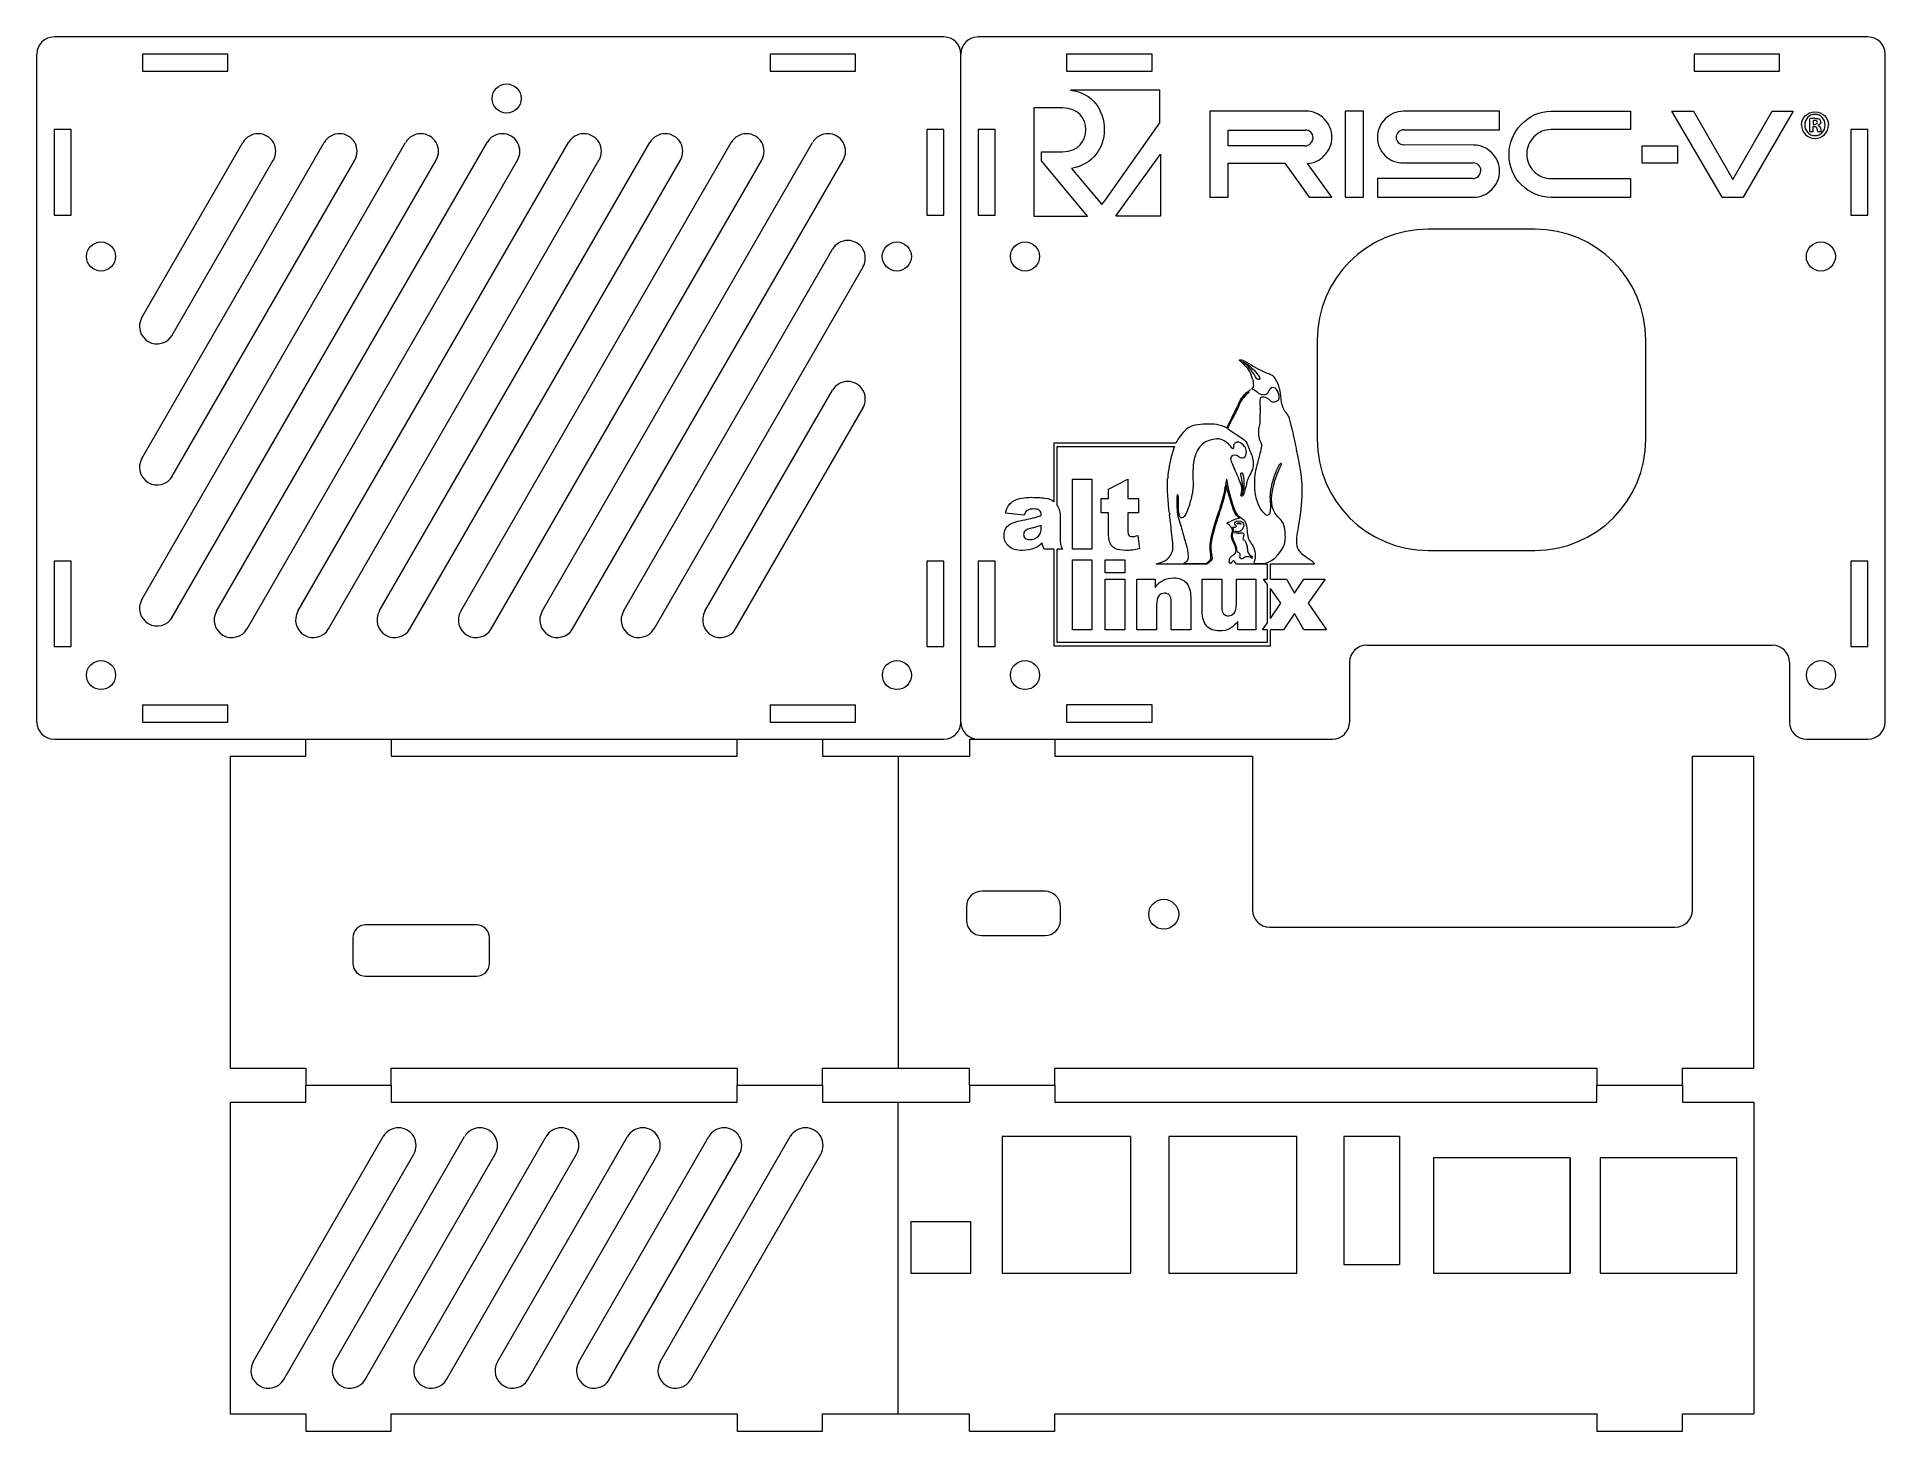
# Model space of a CAD drawing. Header units: millimetres. Extents: x 1 to 218, y 1 to 164.
import ezdxf

# ---------------------------------------------------------------- set-up
doc = ezdxf.new("R2010")
doc.units = ezdxf.units.MM
doc.layers.get('0').update_dxf_attribs({"lineweight": 25, "true_color": 0xffffff})

msp = doc.modelspace()

# ---------------------------------------------------------------- linework, layer by layer
at = {"lineweight": 5}
for p, q in [((107.69, 164.24), (3.49, 164.24)), ((215.89, 164.24), (111.69, 164.24)), ((1.49, 84.04), (1.49, 162.24)), ((23.86, 162.24), (13.86, 162.24)), ((13.86, 162.24), (13.86, 160.24)), ((13.86, 160.24), (23.86, 160.24)), ((23.86, 160.24), (23.86, 162.24)), ((87.33, 162.24), (87.33, 160.24)), ((97.33, 162.24), (87.33, 162.24)), ((87.33, 160.24), (97.33, 160.24)), ((97.33, 160.24), (97.33, 162.24)), ((109.69, 84.04), (109.69, 162.24)), ((122.06, 162.24), (122.06, 160.24)), ((132.06, 162.24), (122.06, 162.24)), ((122.06, 160.24), (132.06, 160.24)), ((132.06, 160.24), (132.06, 162.24)), ((195.53, 162.24), (195.53, 160.24)), ((205.53, 162.24), (195.53, 162.24)), ((195.53, 160.24), (205.53, 160.24)), ((205.53, 160.24), (205.53, 162.24)), ((217.89, 84.04), (217.89, 162.24)), ((5.49, 153.4), (3.49, 153.4)), ((3.49, 153.4), (3.49, 143.4)), ((5.49, 143.4), (5.49, 153.4)), ((13.77, 98.38), (44.66, 151.89)), ((13.77, 114.89), (35.13, 151.89)), ((13.77, 131.4), (25.6, 151.89)), ((22.52, 97.02), (54.2, 151.89)), ((32.05, 97.02), (63.73, 151.89)), ((41.58, 97.02), (73.26, 151.89)), ((51.11, 97.02), (82.79, 151.89)), ((60.64, 97.02), (92.32, 151.89)), ((107.69, 153.4), (105.69, 153.4)), ((105.69, 153.4), (105.69, 143.4)), ((107.69, 143.4), (107.69, 153.4)), ((113.69, 153.4), (111.69, 153.4)), ((111.69, 153.4), (111.69, 143.4)), ((113.69, 143.4), (113.69, 153.4)), ((215.89, 153.4), (213.89, 153.4)), ((213.89, 153.4), (213.89, 143.4)), ((215.89, 143.4), (215.89, 153.4)), ((17.34, 96.31), (48.24, 149.83)), ((17.34, 112.82), (38.71, 149.83)), ((17.34, 129.33), (29.17, 149.83)), ((26.09, 94.95), (57.77, 149.83)), ((35.62, 94.95), (67.3, 149.83)), ((45.15, 94.95), (76.84, 149.83)), ((54.69, 94.95), (86.37, 149.83)), ((64.22, 94.95), (95.9, 149.83)), ((3.49, 143.4), (5.49, 143.4)), ((105.69, 143.4), (107.69, 143.4)), ((111.69, 143.4), (113.69, 143.4)), ((213.89, 143.4), (215.89, 143.4)), ((176.89, 141.74), (164.39, 141.74)), ((70.18, 97.02), (94.64, 139.39)), ((73.75, 94.95), (98.22, 137.33)), ((151.39, 128.74), (151.39, 117.14)), ((189.89, 117.14), (189.89, 128.74)), ((79.71, 97.02), (94.64, 122.88)), ((83.28, 94.95), (98.22, 120.82)), ((164.39, 104.14), (176.89, 104.14)), ((5.49, 102.88), (3.49, 102.88)), ((3.49, 102.88), (3.49, 92.88)), ((5.49, 92.88), (5.49, 102.88)), ((107.69, 102.88), (105.69, 102.88)), ((105.69, 102.88), (105.69, 92.88)), ((107.69, 92.88), (107.69, 102.88)), ((113.69, 102.88), (111.69, 102.88)), ((111.69, 102.88), (111.69, 92.88)), ((113.69, 92.88), (113.69, 102.88)), ((213.89, 102.88), (213.89, 92.88)), ((215.89, 102.88), (213.89, 102.88)), ((213.89, 102.88), (213.89, 92.88)), ((215.89, 92.88), (215.89, 102.88)), ((3.49, 92.88), (5.49, 92.88)), ((105.69, 92.88), (107.69, 92.88)), ((111.69, 92.88), (113.69, 92.88)), ((155.19, 91.04), (155.19, 84.04)), ((157.19, 93.04), (204.69, 93.04)), ((206.69, 91.04), (206.69, 84.04)), ((213.89, 92.88), (215.89, 92.88)), ((13.86, 86.04), (23.86, 86.04)), ((13.86, 86.04), (13.86, 84.04)), ((23.86, 84.04), (23.86, 86.04)), ((87.33, 86.04), (87.33, 84.04)), ((87.33, 86.04), (97.33, 86.04)), ((97.33, 84.04), (97.33, 86.04)), ((132.06, 86.04), (122.06, 86.04)), ((122.06, 86.04), (122.06, 84.04)), ((132.06, 84.04), (132.06, 86.04)), ((13.86, 84.04), (23.86, 84.04)), ((87.33, 84.04), (97.33, 84.04)), ((122.06, 84.04), (132.06, 84.04)), ((3.49, 82.04), (107.69, 82.04)), ((32.97, 80.04), (32.97, 82.04)), ((42.97, 82.04), (42.97, 80.04)), ((83.49, 80.04), (83.49, 82.04)), ((93.49, 82.04), (93.49, 80.04)), ((110.69, 82.04), (110.69, 80.04)), ((110.69, 82.04), (120.69, 82.04)), ((111.69, 82.04), (153.19, 82.04)), ((120.69, 82.04), (120.69, 80.04)), ((208.69, 82.04), (215.89, 82.04)), ((24.13, 80.04), (32.97, 80.04)), ((24.13, 80.04), (24.13, 43.54)), ((42.97, 80.04), (83.49, 80.04)), ((93.49, 80.04), (102.33, 80.04)), ((102.33, 80.04), (110.69, 80.04)), ((102.33, 80.04), (102.33, 43.54)), ((120.69, 80.04), (143.83, 80.04)), ((143.83, 80.04), (143.83, 62.04)), ((195.33, 62.04), (195.33, 80.04)), ((195.33, 80.04), (202.53, 80.04)), ((202.53, 43.54), (202.53, 80.04)), ((119.53, 64.24), (112.13, 64.24)), ((110.33, 62.44), (110.33, 60.84)), ((121.33, 60.84), (121.33, 62.44)), ((38.48, 58.79), (38.48, 55.79)), ((52.98, 60.29), (39.98, 60.29)), ((54.48, 55.79), (54.48, 58.79)), ((112.13, 59.04), (119.53, 59.04)), ((145.83, 60.04), (193.33, 60.04)), ((39.98, 54.29), (52.98, 54.29)), ((24.13, 43.54), (32.97, 43.54)), ((32.97, 43.54), (32.97, 41.54)), ((42.97, 41.54), (42.97, 43.54)), ((42.97, 43.54), (83.49, 43.54)), ((83.49, 43.54), (83.49, 41.54)), ((93.49, 41.54), (93.49, 43.54)), ((93.49, 43.54), (102.33, 43.54)), ((102.33, 43.54), (110.69, 43.54)), ((110.69, 41.54), (110.69, 43.54)), ((120.69, 43.54), (184.16, 43.54)), ((120.69, 41.54), (120.69, 43.54)), ((184.16, 43.54), (184.16, 41.54)), ((194.16, 43.54), (202.53, 43.54)), ((194.16, 41.54), (194.16, 43.54)), ((32.97, 39.54), (32.97, 41.54)), ((32.97, 41.54), (42.97, 41.54)), ((42.97, 41.54), (42.97, 39.54)), ((83.49, 39.54), (83.49, 41.54)), ((83.49, 41.54), (93.49, 41.54)), ((93.49, 41.54), (93.49, 39.54)), ((110.69, 41.54), (110.69, 39.54)), ((110.69, 41.54), (120.69, 41.54)), ((120.69, 41.54), (120.69, 39.54)), ((184.16, 39.54), (184.16, 41.54)), ((184.16, 41.54), (194.16, 41.54)), ((194.16, 41.54), (194.16, 39.54)), ((24.13, 39.54), (32.97, 39.54)), ((24.13, 39.54), (24.13, 3.04)), ((42.97, 39.54), (83.49, 39.54)), ((93.49, 39.54), (102.33, 39.54)), ((102.33, 39.54), (110.69, 39.54)), ((102.33, 3.04), (102.33, 39.54)), ((120.69, 39.54), (184.16, 39.54)), ((194.16, 39.54), (202.53, 39.54)), ((202.53, 39.54), (202.53, 3.04)), ((26.81, 9.14), (42.04, 35.51)), ((36.34, 9.14), (51.57, 35.51)), ((45.88, 9.14), (61.1, 35.51)), ((55.41, 9.14), (70.63, 35.51)), ((64.94, 9.14), (80.17, 35.51)), ((74.47, 9.14), (89.7, 35.51)), ((129.53, 35.54), (114.53, 35.54)), ((114.53, 35.54), (114.53, 19.54)), ((129.53, 35.54), (129.53, 19.54)), ((149.03, 35.54), (134.03, 35.54)), ((134.03, 35.54), (134.03, 19.54)), ((149.03, 19.54), (149.03, 35.54)), ((149.03, 19.54), (149.03, 35.54)), ((161.03, 35.54), (154.53, 35.54)), ((154.53, 35.54), (154.53, 20.54)), ((161.03, 35.54), (161.03, 20.54)), ((30.39, 7.07), (45.61, 33.45)), ((39.92, 7.07), (55.14, 33.45)), ((49.45, 7.07), (64.68, 33.45)), ((58.98, 7.07), (74.21, 33.45)), ((68.51, 7.07), (83.74, 33.45)), ((78.05, 7.07), (93.27, 33.45)), ((181.03, 33.04), (165.03, 33.04)), ((165.03, 33.04), (165.03, 19.54)), ((181.03, 19.54), (181.03, 33.04)), ((181.03, 33.04), (181.03, 19.54)), ((200.53, 33.04), (184.53, 33.04)), ((184.53, 33.04), (184.53, 19.54)), ((200.53, 19.54), (200.53, 33.04)), ((110.83, 25.54), (103.83, 25.54)), ((103.83, 25.54), (103.83, 19.54)), ((110.83, 19.54), (110.83, 25.54)), ((103.83, 19.54), (110.83, 19.54)), ((114.53, 19.54), (129.53, 19.54)), ((134.03, 19.54), (149.03, 19.54)), ((154.53, 20.54), (161.03, 20.54)), ((165.03, 19.54), (181.03, 19.54)), ((184.53, 19.54), (200.53, 19.54)), ((24.13, 3.04), (32.97, 3.04)), ((32.97, 3.04), (32.97, 1.04)), ((42.97, 1.04), (42.97, 3.04)), ((42.97, 3.04), (83.49, 3.04)), ((83.49, 3.04), (83.49, 1.04)), ((93.49, 1.04), (93.49, 3.04)), ((93.49, 3.04), (102.33, 3.04)), ((102.33, 3.04), (110.69, 3.04)), ((110.69, 1.04), (110.69, 3.04)), ((120.69, 3.04), (184.16, 3.04)), ((120.69, 1.04), (120.69, 3.04)), ((184.16, 3.04), (184.16, 1.04)), ((194.16, 3.04), (202.53, 3.04)), ((194.16, 1.04), (194.16, 3.04)), ((32.97, 1.04), (42.97, 1.04)), ((83.49, 1.04), (93.49, 1.04)), ((110.69, 1.04), (120.69, 1.04)), ((184.16, 1.04), (194.16, 1.04))]:
    msp.add_line(p, q, dxfattribs=at)
at = {"color": 3, "lineweight": 5, "true_color": 0x00ff00}
for p, q in [((198.83, 145.47), (201.29, 145.47)), ((120.97, 116.7), (120.57, 116.7)), ((120.57, 116.7), (120.57, 116.31)), ((120.57, 116.31), (120.57, 109.84)), ((134.86, 116.7), (120.97, 116.7)), ((120.97, 116.31), (134.68, 116.31)), ((120.97, 109.39), (120.97, 116.31)), ((120.57, 104.27), (119.45, 104.27)), ((120.57, 104.27), (120.57, 93.35)), ((121.59, 104.27), (120.97, 104.27)), ((120.97, 93.35), (120.97, 104.27)), ((145.53, 102.52), (142.01, 102.52)), ((145.53, 102.52), (145.53, 100.78)), ((151.06, 102.52), (145.92, 102.52)), ((145.92, 100.78), (145.92, 102.52)), ((145.11, 100.78), (145.53, 100.78)), ((145.53, 100.2), (145.11, 100.78)), ((145.53, 100.2), (145.53, 95.61)), ((145.92, 100.78), (147.81, 100.78)), ((147.15, 97.95), (145.92, 99.66)), ((145.92, 96.18), (145.92, 99.66)), ((147.81, 100.78), (148.75, 99.13)), ((148.75, 99.13), (149.85, 100.78)), ((149.85, 100.78), (152.35, 100.78)), ((152.35, 100.78), (150.33, 97.95)), ((145.92, 96.18), (147.15, 97.95)), ((150.33, 97.95), (152.5, 94.84)), ((144.99, 94.84), (145.53, 95.61)), ((148.75, 96.75), (147.46, 94.84)), ((149.85, 94.84), (148.75, 96.75)), ((120.57, 93.35), (120.57, 92.96)), ((145.53, 93.35), (120.97, 93.35)), ((145.53, 94.84), (144.99, 94.84)), ((145.53, 94.84), (145.53, 93.35)), ((147.46, 94.84), (145.92, 94.84)), ((145.92, 93.35), (145.92, 94.84)), ((145.92, 92.96), (145.92, 93.35)), ((152.5, 94.84), (149.85, 94.84)), ((120.57, 92.96), (120.97, 92.96)), ((120.97, 92.96), (145.53, 92.96)), ((145.53, 92.96), (145.92, 92.96))]:
    msp.add_line(p, q, dxfattribs=at)
at = {"color": 3, "lineweight": 5, "true_color": 0x00ff00, "flags": 128}
for points in [[(122.63, 148.85), (126.2, 144.62), (126.52, 145.07), (132.96, 154.18), (132.96, 158.01), (122.5, 158.01)], [(121.59, 155.93), (118.21, 155.93), (118.21, 143.25), (124.52, 143.25), (119.12, 149.76), (119.12, 150.8)], [(150.07, 155.56), (138.82, 155.56), (138.82, 145.48), (140.97, 145.48), (140.97, 149.45), (147.6, 149.45), (150.46, 145.48), (153.13, 145.48), (153.13, 145.47)], [(156.83, 155.55), (154.68, 155.55), (154.68, 145.47), (156.83, 145.47), (156.83, 155.55)], [(161.53, 153.38), (172.76, 153.39), (172.76, 155.55), (161.51, 155.55)], [(178.8, 155.55), (188.1, 155.55), (188.1, 153.4), (178.8, 153.4)], [(198.83, 145.47), (192.93, 155.55), (195.46, 155.55), (200.07, 147.55), (204.66, 155.55), (207.15, 155.55), (201.29, 145.47)], [(209.45, 153.12), (209.09, 153.12), (209.09, 154.67)], [(209.62, 153.74), (209.45, 153.74), (209.45, 153.12)], [(209.46, 154.45), (209.46, 154.01)], [(209.46, 154.01), (209.63, 154.01)], [(210.05, 153.91), (210.05, 153.88)], [(149.94, 151.49), (140.97, 151.51), (140.97, 153.33), (150.03, 153.35)], [(169.7, 151.59), (161.52, 151.63)], [(210.44, 153.12), (210.06, 153.12)], [(119.12, 150.8), (121.59, 150.8)], [(128.29, 143.91), (133.04, 150.54), (133.04, 143.26), (127.82, 143.26), (128.29, 143.91)], [(153.13, 145.47), (150.27, 149.44)], [(161.51, 149.49), (169.68, 149.49)], [(193.63, 151.44), (189.41, 151.44), (189.41, 149.49), (193.63, 149.49), (193.63, 151.44)], [(169.61, 147.67), (158.45, 147.68), (158.45, 145.47), (169.7, 145.47)], [(178.8, 147.67), (188.1, 147.67), (188.1, 145.46), (178.81, 145.46)], [(145, 125.13), (145, 125.13)], [(141.54, 119.66), (141.54, 119.66)], [(142.05, 121.01), (142.05, 121.01)], [(142.23, 117.5), (142.23, 117.5)], [(148.92, 116.11), (148.92, 116.11)], [(143.52, 112.98), (143.52, 112.98)], [(122.74, 112.48), (125.02, 112.48), (125.02, 104.27), (122.74, 104.27), (122.74, 112.48)], [(126.95, 106.45), (126.95, 108.54), (126.11, 108.54), (126.11, 110.21), (126.95, 110.21), (126.95, 111.31), (129.23, 112.48)], [(129.23, 112.48), (129.23, 110.21), (130.49, 110.21), (130.49, 108.54), (129.23, 108.54), (129.23, 106.44)], [(140.63, 111.6), (140.63, 111.6), (140.63, 111.6)], [(143.11, 111.84), (143.11, 111.84)], [(117.09, 108.28), (114.91, 108.51)], [(136.49, 109.67), (136.49, 109.67)], [(141.43, 109.4), (141.43, 109.41)], [(119.08, 106.73), (119.08, 107.09)], [(121.3, 108.16), (121.3, 105.53)], [(141.94, 106.93), (141.94, 106.99)], [(143.19, 106.43), (143.19, 106.43)], [(130.41, 105.89), (130.58, 104.32)], [(143.22, 104.36), (143.22, 104.36)], [(122.74, 103.05), (125.03, 103.05), (125.03, 94.84), (122.74, 94.84), (122.74, 103.05)], [(126.58, 103.05), (128.86, 103.05), (128.86, 101.5), (126.58, 101.5), (126.58, 103.05)], [(138.33, 102.52), (135.16, 102.52), (132.58, 102.52)], [(135.78, 102.62), (138.3, 102.62)], [(138.8, 102.76), (138.8, 102.76), (138.8, 102.76)], [(143.97, 102.62), (145.21, 102.62)], [(126.58, 100.78), (128.86, 100.78), (128.86, 94.84), (126.58, 94.84), (126.58, 100.78)], [(130.3, 100.78), (132.43, 100.78), (132.43, 99.81)], [(132.59, 97.69), (132.59, 94.84), (130.3, 94.84), (130.3, 100.78)], [(137.94, 97), (137.94, 100.78), (140.22, 100.78), (140.22, 97.51)], [(141.94, 97.92), (141.94, 100.78), (144.23, 100.78), (144.23, 94.84)], [(136.59, 98.62), (136.59, 94.84), (134.31, 94.84), (134.31, 98.1)], [(144.23, 94.84), (142.09, 94.84), (142.09, 95.8)]]:
    msp.add_lwpolyline(points, dxfattribs=at)
at = {"lineweight": 5}
for centre, radius in [((56.49, 157.04), 1.7), ((8.99, 138.54), 1.7), ((102.18, 138.54), 1.7), ((117.19, 138.54), 1.7), ((210.38, 138.54), 1.7), ((8.99, 89.54), 1.7), ((102.19, 89.54), 1.7), ((117.19, 89.54), 1.7), ((210.39, 89.54), 1.7), ((133.43, 61.54), 1.75)]:
    msp.add_circle(centre, radius, dxfattribs=at)
for centre, radius, start, end in [((3.49, 162.24), 2, 90, 180), ((107.69, 162.24), 2, 0, 90), ((111.69, 162.24), 2, 90, 180), ((215.89, 162.24), 2, 0, 90), ((27.39, 150.86), 2.06, 330, 150), ((36.92, 150.86), 2.06, 330, 150), ((46.45, 150.86), 2.06, 330, 150), ((55.98, 150.86), 2.06, 330, 150), ((65.52, 150.86), 2.06, 330, 150), ((75.05, 150.86), 2.06, 330, 150), ((84.58, 150.86), 2.06, 330, 150), ((94.11, 150.86), 2.06, 330, 150), ((164.39, 128.74), 13, 90, 180), ((176.89, 128.74), 13, 0, 90), ((96.43, 138.36), 2.06, 330, 150), ((15.56, 130.37), 2.06, 150, 330), ((96.43, 121.85), 2.06, 330, 150), ((164.39, 117.14), 13, 180, 270), ((176.89, 117.14), 13, 270, 0), ((15.56, 113.86), 2.06, 150, 330), ((15.56, 97.35), 2.06, 150, 330), ((24.3, 95.99), 2.06, 150, 330), ((33.84, 95.99), 2.06, 150, 330), ((43.37, 95.99), 2.06, 150, 330), ((52.9, 95.99), 2.06, 150, 330), ((62.43, 95.99), 2.06, 150, 330), ((71.96, 95.99), 2.06, 150, 330), ((81.5, 95.99), 2.06, 150, 330), ((157.19, 91.04), 2, 90, 180), ((204.69, 91.04), 2, 0, 90), ((3.49, 84.04), 2, 180, 270), ((107.69, 84.04), 2, 270, 0), ((111.69, 84.04), 2, 180, 270), ((153.19, 84.04), 2, 270, 0), ((208.69, 84.04), 2, 180, 270), ((215.89, 84.04), 2, 270, 0), ((112.13, 62.44), 1.8, 90, 180), ((119.53, 62.44), 1.8, 0, 90), ((112.13, 60.84), 1.8, 180, 270), ((119.53, 60.84), 1.8, 270, 0), ((145.83, 62.04), 2, 180, 270), ((193.33, 62.04), 2, 270, 0), ((39.98, 58.79), 1.5, 90, 180), ((52.98, 58.79), 1.5, 0, 90), ((39.98, 55.79), 1.5, 180, 270), ((52.98, 55.79), 1.5, 270, 0), ((43.82, 34.48), 2.06, 330, 150), ((53.36, 34.48), 2.06, 330, 150), ((62.89, 34.48), 2.06, 330, 150), ((72.42, 34.48), 2.06, 330, 150), ((81.95, 34.48), 2.06, 330, 150), ((91.48, 34.48), 2.06, 330, 150), ((28.6, 8.11), 2.06, 150, 330), ((38.13, 8.11), 2.06, 150, 330), ((47.66, 8.11), 2.06, 150, 330), ((57.19, 8.11), 2.06, 150, 330), ((66.73, 8.11), 2.06, 150, 330), ((76.26, 8.11), 2.06, 150, 330)]:
    msp.add_arc(centre, radius, start, end, dxfattribs=at)
at = {"color": 3, "lineweight": 5, "true_color": 0x00ff00}
for centre, radius, start, end in [((150.1, 152.63), 2.93, 43.5566, 90.5303), ((209.67, 153.94), 1.57, 180.1042, 270.9159), ((209.63, 151.6), 3.12, 89.0783, 99.9972), ((209.64, 153.61), 0.854, 88.7844, 102.0963), ((209.72, 153.93), 1.56, 268.914, 0.4039), ((209.94, 154.28), 0.427, 358.2966, 49.6284), ((149.93, 152.49), 0.996, 270.5801, 358.8722), ((150.03, 152.45), 0.895, 0.8396, 89.7673), ((161.52, 152.5), 0.873, 89.4114, 179.9759), ((161.52, 152.51), 0.877, 180.2863, 269.7143), ((169.69, 148.63), 0.867, 359.0184, 90.3688), ((169.62, 148.6), 0.929, 269.4332, 0.5668), ((159.41, 127.46), 15.9, 192.2336, 192.6953), ((154.7, 115.31), 13.87, 154.409, 155.7464), ((142.94, 121.21), 1.49, 71.4339, 78.7443), ((137.43, 131.57), 10.61, 303.7345, 305.0792), ((156.79, 103.84), 23.21, 124.6062, 124.8575), ((149.83, 130.02), 9.16, 233.3526, 234.3405), ((153.75, 140.95), 20.68, 246.506, 246.67), ((151.04, 121.8), 6.35, 186.525, 186.9165), ((164.02, 120.73), 19.3, 180.2727, 181.8662), ((137.65, 119.29), 7.2, 10.3873, 10.8325), ((148.92, 120.79), 4.19, 176.6394, 177.7901), ((185.13, 121.36), 40.4, 180.5852, 180.869), ((130.79, 120.51), 13.94, 0.3099, 0.9798), ((139.71, 114.28), 5.42, 128.4592, 153.3948), ((139.64, 115.13), 2.05, 86.7686, 90.0353), ((139.55, 116.35), 0.847, 76.0815, 76.9747), ((139.42, 117.72), 5.16, 0.9583, 5.0541), ((147.31, 111.62), 13.45, 163.5611, 175.9461), ((139.71, 114.28), 5.42, 157.9788, 167.7754), ((363.9, 159.23), 219.26, 191.3403, 191.5329), ((141.36, 114.56), 0.0014, 187.4073, 217.8324), ((141.36, 114.57), 0.00301, 203.395, 223.1137), ((169.1, 118.1), 27.16, 190.8674, 191.4668), ((105.35, 116.8), 35.67, 350.231, 351.6195), ((175.1, 106.52), 34.84, 170.1813, 171.6256), ((146.43, 110.21), 3.64, 162.0296, 166.6347), ((116.19, 115.5), 7.82, 285.4436, 291.6985), ((119.45, 108.46), 1.78, 50.8783, 83.921), ((119.45, 108.46), 1.78, 19.0244, 31.509), ((550.4, 158.43), 419.28, 186.8381, 186.8662), ((162.73, 101.68), 27.43, 163.0515, 163.9397), ((115.51, 117.16), 10.68, 283.9551, 289.4754), ((251.43, -134.79), 266.2, 114.5142, 114.5387), ((144.87, 110.27), 4.91, 220.262, 221.917), ((117.77, 106.84), 1.44, 269.6683, 299.339), ((141.89, 104.43), 3.07, 172.5943, 187.4057), ((141.1, 104.41), 2.28, 189.5621, 194.3801), ((142.68, 105.06), 0.339, 47.4551, 65.5434), ((149.79, 105.08), 6.61, 186.2276, 188.491), ((142.48, 98.91), 5.33, 131.4724, 133.7285), ((139.22, 102.98), 1.9, 357.4514, 359.5994)]:
    msp.add_arc(centre, radius, start, end, dxfattribs=at)
for points in [[(122.5, 158.01), (125.16, 157.75), (126.47, 155.55), (126.47, 153.4)], [(124.32, 153.4), (124.32, 154.7), (123.41, 155.93), (121.59, 155.93)], [(153.13, 152.5), (153.13, 153.34), (152.8, 154.05), (152.22, 154.64)], [(159.36, 154.64), (158.78, 154.05), (158.45, 153.33), (158.45, 152.49)], [(161.51, 155.55), (160.66, 155.55), (159.95, 155.22), (159.36, 154.64)], [(173.87, 150.47), (173.87, 151.83), (174.32, 153), (175.29, 153.98)], [(175.29, 153.98), (176.27, 155.02), (177.44, 155.55), (178.8, 155.55)], [(208.1, 153.94), (208.1, 154.79), (208.8, 155.49), (209.69, 155.49)], [(209.69, 155.18), (209, 155.17), (208.49, 154.62), (208.49, 153.94)], [(208.49, 153.94), (208.49, 153.26), (209, 152.7), (209.7, 152.7)], [(209.94, 153.5), (209.91, 153.67), (209.82, 153.74), (209.62, 153.74)], [(209.63, 154.01), (209.82, 154.01), (209.98, 154.07), (209.98, 154.23)], [(209.98, 154.23), (209.98, 154.37), (209.88, 154.47), (209.66, 154.47)], [(209.68, 154.72), (209.97, 154.72), (210.11, 154.67), (210.22, 154.61)], [(209.69, 155.49), (210.58, 155.48), (211.28, 154.79), (211.28, 153.94)], [(210.88, 153.93), (210.88, 154.62), (210.39, 155.18), (209.69, 155.18)], [(209.7, 152.7), (210.38, 152.7), (210.88, 153.25), (210.88, 153.93)], [(210.37, 154.27), (210.37, 154.1), (210.24, 153.97), (210.05, 153.91)], [(210.05, 153.88), (210.2, 153.83), (210.28, 153.72), (210.33, 153.51)], [(121.59, 150.8), (123.41, 150.8), (124.32, 152.09), (124.32, 153.4)], [(126.47, 153.4), (126.47, 151.25), (125.16, 149.31), (122.63, 148.85)], [(152.22, 150.35), (152.8, 150.94), (153.13, 151.65), (153.13, 152.5)], [(158.45, 152.49), (158.45, 151.64), (158.78, 150.93), (159.36, 150.34)], [(171.85, 150.68), (171.27, 151.26), (170.54, 151.59), (169.7, 151.59)], [(176.78, 152.55), (176.2, 151.97), (175.94, 151.31), (175.94, 150.53)], [(178.8, 153.4), (178.02, 153.4), (177.38, 153.14), (176.78, 152.55)], [(210.06, 153.12), (210.01, 153.18), (209.98, 153.32), (209.94, 153.5)], [(210.33, 153.51), (210.38, 153.27), (210.41, 153.18), (210.44, 153.12)], [(150.27, 149.44), (151.04, 149.5), (151.69, 149.77), (152.22, 150.35)], [(159.36, 150.34), (159.94, 149.76), (160.65, 149.49), (161.51, 149.49)], [(172.76, 148.53), (172.76, 149.37), (172.43, 150.08), (171.85, 150.68)], [(175.29, 146.96), (174.32, 147.94), (173.87, 149.11), (173.87, 150.47)], [(175.94, 150.53), (175.94, 149.76), (176.2, 149.11), (176.78, 148.52)], [(171.85, 146.38), (172.43, 146.96), (172.76, 147.68), (172.76, 148.53)], [(176.78, 148.52), (177.38, 147.94), (178.02, 147.67), (178.8, 147.67)], [(169.7, 145.47), (170.54, 145.47), (171.26, 145.8), (171.85, 146.38)], [(178.81, 145.46), (177.45, 145.46), (176.27, 145.98), (175.29, 146.96)], [(142.25, 126.4), (142.42, 126.5), (142.73, 126.4), (142.84, 126.33)], [(143.87, 124.09), (143.63, 125.13), (143.08, 125.81), (142.25, 126.4)], [(144.35, 124.23), (143.97, 124.82), (143.25, 125.92), (142.67, 126.23)], [(142.67, 126.23), (143.39, 125.92), (144.08, 125.23), (144.66, 124.4)], [(142.84, 126.33), (143.56, 125.88), (144.28, 125.5), (145, 125.13)], [(143.73, 123.03), (144.05, 123.27), (143.98, 123.58), (143.9, 123.97)], [(144.66, 124.4), (144.76, 124.2), (144.52, 123.99), (144.35, 124.23)], [(145, 125.13), (145.16, 125.03), (145.35, 124.96), (145.54, 124.9)], [(145.54, 124.9), (145.81, 124.81), (146.09, 124.71), (146.28, 124.51)], [(146.93, 121.89), (147.04, 122.2), (146.73, 123.44), (146.04, 123.16)], [(146.28, 124.51), (146.89, 123.8), (146.99, 123.01), (147.1, 122.2)], [(142.18, 121.31), (142.45, 121.94), (142.9, 122.41), (143.23, 122.68)], [(143.42, 122.63), (142.94, 122.25), (142.52, 121.85), (142.25, 121.17)], [(143.32, 122.75), (143.45, 122.85), (143.56, 122.92), (143.61, 122.95)], [(144.36, 122.67), (144.16, 122.82), (143.96, 122.97), (143.73, 123.03)], [(145.04, 122.34), (144.87, 122.34), (144.66, 122.44), (144.49, 122.58)], [(144.72, 121.07), (144.72, 121.47), (144.73, 121.94), (144.8, 122.03)], [(144.8, 122.03), (144.96, 122.22), (145.27, 122.09), (145.5, 121.98)], [(145.49, 122.44), (145.35, 122.34), (145.21, 122.3), (145.04, 122.34)], [(145.72, 122.79), (145.66, 122.66), (145.59, 122.53), (145.49, 122.44)], [(145.56, 121.96), (145.65, 121.92), (145.72, 121.85), (145.8, 121.76)], [(146.04, 123.16), (145.88, 123.11), (145.8, 122.95), (145.72, 122.79)], [(145.8, 121.76), (145.86, 121.7), (145.92, 121.63), (146, 121.58)], [(146, 121.58), (146.18, 121.51), (146.35, 121.48), (146.52, 121.55)], [(146.52, 121.55), (146.69, 121.58), (146.86, 121.72), (146.93, 121.89)], [(147.1, 122.2), (147.14, 121.9), (147.18, 121.61), (147.24, 121.31)], [(147.24, 121.31), (147.28, 121.1), (147.38, 120.79), (147.48, 120.62)], [(140.81, 118.49), (141.34, 119.47), (141.81, 120.51), (142.05, 121.01)], [(141.54, 119.66), (141.32, 119.24), (141.1, 118.82), (140.91, 118.38)], [(142.25, 121.17), (142.05, 120.65), (141.79, 120.16), (141.54, 119.66)], [(144.64, 118.69), (144.69, 118.89), (144.73, 119.09), (144.73, 119.21)], [(144.73, 119.21), (144.75, 119.5), (144.74, 119.8), (144.73, 120.1)], [(147.48, 120.62), (147.53, 120.53), (147.62, 120.42), (147.7, 120.31)], [(147.7, 120.31), (147.86, 120.11), (148.02, 119.9), (148.07, 119.72)], [(148.07, 119.72), (148.44, 118.48), (148.67, 117.34), (148.92, 116.11)], [(136.33, 118.52), (136.85, 118.9), (137.95, 118.97), (138.57, 118.97)], [(139.64, 117.18), (139.05, 117.11), (138.4, 117.01), (137.99, 116.59)], [(138.57, 118.97), (139.16, 118.97), (139.98, 118.93), (140.81, 118.49)], [(141.26, 116.32), (141.01, 116.7), (140.22, 117.25), (139.74, 117.18)], [(140.91, 118.38), (141.08, 118.28), (141.25, 118.18), (141.39, 118.07)], [(141.39, 118.07), (141.74, 117.8), (142, 117.64), (142.23, 117.5)], [(142.63, 116.59), (142.39, 116.8), (142.08, 116.9), (141.77, 116.7)], [(142.23, 117.5), (142.53, 117.31), (142.77, 117.16), (143.04, 116.87)], [(143.04, 116.87), (143.17, 116.68), (143.36, 116.2), (143.51, 115.81)], [(144.56, 118.18), (144.56, 118.3), (144.6, 118.49), (144.64, 118.69)], [(144.63, 117.25), (144.58, 117.5), (144.58, 117.65), (144.58, 117.81)], [(144.77, 116.87), (144.71, 116.99), (144.64, 117.12), (144.63, 117.25)], [(144.9, 116.35), (144.94, 116.53), (144.86, 116.7), (144.77, 116.87)], [(137.02, 114.94), (136.89, 114.55), (136.88, 114.23), (136.88, 113.96)], [(137.99, 116.59), (137.47, 116.15), (137.26, 115.66), (137.02, 114.94)], [(141.36, 114.56), (141.22, 114.98), (141.32, 115.35), (141.84, 115.32)], [(141.6, 116.32), (141.67, 115.87), (141.43, 116.01), (141.26, 116.32)], [(141.77, 116.7), (141.7, 116.63), (141.6, 116.42), (141.6, 116.32)], [(141.84, 115.32), (141.97, 115.3), (142.03, 115.25), (142.1, 115.19)], [(142.1, 115.19), (142.18, 115.12), (142.29, 115.03), (142.53, 114.98)], [(142.53, 114.98), (142.67, 114.94), (142.98, 115.04), (143.04, 115.29)], [(143.04, 115.29), (143.22, 115.8), (143.04, 116.25), (142.63, 116.59)], [(143.51, 115.81), (143.61, 115.56), (143.69, 115.35), (143.73, 115.29)], [(143.73, 115.29), (143.9, 114.8), (143.97, 114.32), (143.87, 113.84)], [(144.52, 114.69), (144.67, 115.24), (144.82, 115.79), (144.9, 116.35)], [(149.06, 115.39), (149.65, 112.74), (149.82, 110.98), (149.34, 107.79)], [(134.1, 108.51), (133.96, 109.82), (133.82, 111.26), (133.89, 112.57)], [(136.85, 113.53), (136.8, 113.07), (136.82, 112.76), (136.85, 112.45)], [(136.88, 113.96), (136.88, 113.81), (136.88, 113.67), (136.85, 113.53)], [(141.94, 113.19), (141.77, 113.5), (141.46, 114.25), (141.36, 114.56)], [(142.49, 111.81), (142.32, 112.33), (142.08, 112.88), (141.94, 113.19)], [(142.73, 113.05), (142.67, 113.29), (142.36, 113.22), (142.42, 112.98)], [(142.48, 112.7), (142.62, 112.02), (142.78, 111.21), (142.6, 110.64)], [(142.6, 110.64), (142.91, 111.36), (142.94, 112.09), (142.73, 113.05)], [(143.52, 112.98), (143.42, 112.78), (143.32, 112.59), (143.25, 112.4)], [(143.87, 113.84), (143.81, 113.54), (143.66, 113.25), (143.52, 112.98)], [(144.08, 112.33), (144.1, 113.14), (144.31, 113.91), (144.52, 114.69)], [(146.28, 112.57), (146.11, 112.05), (145.97, 111.47), (145.9, 110.95)], [(147.03, 114.25), (146.76, 113.94), (146.42, 112.98), (146.28, 112.57)], [(146.35, 111.95), (146.59, 112.91), (147.17, 114.18), (147.21, 114.18)], [(147.21, 114.18), (147.28, 114.29), (147.1, 114.39), (147.03, 114.25)], [(134.99, 110.57), (134.92, 110.23), (134.99, 108.85), (135.03, 108.4)], [(135.13, 110.57), (135.06, 110.71), (134.99, 110.68), (134.99, 110.57)], [(135.15, 109.81), (135.15, 110.11), (135.15, 110.38), (135.13, 110.57)], [(136.85, 111.36), (136.77, 110.6), (136.64, 110.18), (136.49, 109.67)], [(136.85, 112.45), (136.88, 112.14), (136.9, 111.83), (136.85, 111.36)], [(140.63, 110.92), (140.44, 110.02), (140.16, 109.15), (139.87, 108.28)], [(139.95, 108.85), (140.15, 109.47), (140.33, 110.09), (140.5, 110.74)], [(140.77, 111.81), (140.74, 111.47), (140.7, 111.16), (140.63, 110.92)], [(140.77, 112.46), (140.98, 111.36), (141.25, 110.23), (141.63, 109.13)], [(141.43, 109.41), (141.18, 110.2), (140.94, 110.99), (140.77, 111.81)], [(142.7, 110.54), (142.56, 110.4), (142.39, 110.5), (142.49, 110.68)], [(142.49, 110.68), (142.6, 110.88), (142.63, 111.43), (142.49, 111.81)], [(142.9, 111.05), (142.85, 110.87), (142.81, 110.72), (142.7, 110.54)], [(143.11, 111.84), (143.06, 111.66), (143.02, 111.48), (142.97, 111.33)], [(143.25, 112.4), (143.2, 112.25), (143.15, 112.05), (143.11, 111.84)], [(145.42, 108.27), (144.28, 109.16), (144.04, 110.98), (144.08, 112.33)], [(146.48, 108.47), (145.83, 109.4), (146.07, 110.92), (146.35, 111.95)], [(145.9, 110.95), (145.85, 110.59), (145.88, 110.22), (145.9, 109.84)], [(114.91, 108.51), (114.99, 108.89), (115.11, 109.19), (115.27, 109.41)], [(115.27, 109.41), (115.42, 109.63), (115.64, 109.82), (115.94, 109.98)], [(115.94, 109.98), (116.15, 110.1), (116.43, 110.19), (116.8, 110.25)], [(116.8, 110.25), (117.17, 110.31), (117.56, 110.35), (117.99, 110.35)], [(117.44, 108.81), (117.3, 108.72), (117.18, 108.54), (117.09, 108.28)], [(118.29, 108.99), (117.91, 108.99), (117.63, 108.93), (117.44, 108.81)], [(117.99, 110.35), (118.67, 110.35), (119.22, 110.31), (119.64, 110.23)], [(118.9, 108.82), (118.79, 108.93), (118.58, 108.99), (118.29, 108.99)], [(119.08, 108.24), (119.08, 108.52), (119.02, 108.71), (118.9, 108.82)], [(121.13, 109.04), (121.25, 108.73), (121.3, 108.44), (121.3, 108.16)], [(134.37, 105.96), (134.31, 106.75), (134.22, 107.52), (134.12, 108.3)], [(135.03, 108.4), (135.08, 108.05), (135.2, 107.71), (135.32, 107.36)], [(135.34, 108.03), (135.13, 108.46), (135.14, 109.2), (135.15, 109.81)], [(136.37, 109.26), (136.23, 108.85), (136.09, 108.44), (135.82, 108.09)], [(138.85, 104.83), (139.05, 106.2), (139.5, 107.54), (139.95, 108.85)], [(139.87, 108.28), (139.5, 107.14), (139.12, 106), (138.95, 104.79)], [(142.29, 107.92), (141.91, 108.13), (141.67, 108.58), (141.43, 109.4)], [(141.63, 109.13), (141.67, 108.99), (141.74, 108.85), (141.81, 108.71)], [(141.81, 108.71), (141.98, 108.3), (142.11, 108.16), (142.53, 107.92)], [(145.86, 108.51), (145.83, 108.34), (145.56, 108.16), (145.42, 108.27)], [(145.9, 109.84), (145.93, 109.39), (145.96, 108.94), (145.86, 108.51)], [(146.87, 107.99), (146.72, 108.16), (146.58, 108.32), (146.48, 108.47)], [(114.73, 105.84), (114.73, 106.29), (114.86, 106.67), (115.13, 106.96)], [(115.13, 106.96), (115.4, 107.25), (115.89, 107.46), (116.6, 107.61)], [(116.6, 107.61), (117.46, 107.78), (118.01, 107.9), (118.27, 107.97)], [(117.21, 106.43), (117.08, 106.31), (117.02, 106.17), (117.02, 106.01)], [(118.09, 106.79), (117.63, 106.67), (117.33, 106.55), (117.21, 106.43)], [(118.47, 105.59), (118.69, 105.71), (118.85, 105.86), (118.94, 106.04)], [(118.94, 106.04), (119.03, 106.21), (119.08, 106.44), (119.08, 106.73)], [(127.14, 105.01), (127.01, 105.31), (126.95, 105.79), (126.95, 106.45)], [(129.23, 106.44), (129.23, 106.18), (129.26, 106.02), (129.3, 105.94)], [(135.32, 107.36), (135.42, 107.07), (135.51, 106.78), (135.58, 106.48)], [(135.82, 108.09), (135.72, 107.96), (135.41, 107.85), (135.34, 108.03)], [(135.58, 106.48), (135.62, 106.29), (135.7, 106.02), (135.8, 105.71)], [(140.88, 107.23), (140.81, 107.23), (140.81, 107.34), (140.88, 107.37)], [(141.12, 107.1), (141.05, 107.17), (140.98, 107.2), (140.88, 107.23)], [(140.98, 107.42), (141.35, 107.59), (141.87, 107.83), (142.18, 107.89)], [(141.5, 106.44), (141.5, 106.67), (141.36, 106.83), (141.21, 106.99)], [(141.36, 105.76), (141.34, 105.9), (141.38, 106), (141.42, 106.1)], [(141.42, 106.1), (141.46, 106.19), (141.5, 106.29), (141.5, 106.44)], [(141.5, 106.82), (141.46, 106.87), (141.53, 106.87), (141.61, 106.86)], [(141.5, 106.03), (141.6, 106.27), (141.67, 106.58), (141.5, 106.82)], [(141.61, 106.86), (141.72, 106.86), (141.87, 106.85), (141.94, 106.93)], [(141.81, 107.1), (141.67, 107.23), (141.74, 107.51), (141.94, 107.54)], [(141.77, 106.34), (141.7, 106.31), (141.7, 106.27), (141.74, 106.24)], [(141.74, 106.24), (141.87, 106.17), (142.11, 106.17), (142.32, 106.17)], [(141.96, 106.33), (141.88, 106.34), (141.82, 106.35), (141.77, 106.34)], [(141.94, 106.99), (141.91, 107.03), (141.81, 107.1), (141.81, 107.1)], [(141.94, 107.54), (142.29, 107.65), (142.66, 107.54), (142.77, 107.23)], [(142.46, 106.41), (142.32, 106.27), (142.12, 106.3), (141.96, 106.33)], [(142.01, 107.27), (142.01, 107.34), (142.11, 107.37), (142.25, 107.37)], [(142.22, 107.23), (142.11, 107.23), (142.01, 107.2), (142.01, 107.27)], [(142.18, 107.89), (142.22, 107.92), (142.25, 107.92), (142.29, 107.92)], [(142.46, 107.2), (142.39, 107.13), (142.36, 107.23), (142.22, 107.23)], [(142.25, 107.37), (142.36, 107.37), (142.49, 107.23), (142.46, 107.2)], [(142.32, 106.17), (142.38, 106.17), (142.44, 106.18), (142.49, 106.19)], [(142.77, 107.23), (142.87, 106.96), (142.7, 106.62), (142.46, 106.41)], [(142.49, 106.19), (142.57, 106.21), (142.64, 106.22), (142.7, 106.2)], [(142.53, 107.92), (142.7, 107.82), (142.87, 107.68), (142.94, 107.54)], [(142.7, 106.2), (142.77, 106.17), (142.8, 106.03), (142.8, 105.96)], [(142.94, 107.54), (143.14, 107.21), (143.17, 106.82), (143.19, 106.43)], [(143.19, 106.43), (143.21, 106.15), (143.23, 105.86), (143.32, 105.58)], [(147.45, 107.27), (147.28, 107.55), (147.06, 107.79), (146.87, 107.99)], [(147.65, 105.24), (147.72, 105.58), (147.62, 106.96), (147.45, 107.27)], [(149.18, 106.86), (149.02, 106.01), (148.85, 105.14), (149.1, 104.41)], [(149.34, 107.79), (149.3, 107.49), (149.24, 107.17), (149.18, 106.86)], [(115.28, 104.63), (114.92, 104.95), (114.73, 105.36), (114.73, 105.84)], [(116.9, 104.13), (116.19, 104.13), (115.65, 104.3), (115.28, 104.63)], [(118.31, 104.38), (117.91, 104.21), (117.44, 104.13), (116.9, 104.13)], [(117.02, 106.01), (117.02, 105.83), (117.08, 105.69), (117.2, 105.57)], [(117.2, 105.57), (117.33, 105.46), (117.51, 105.4), (117.76, 105.4)], [(119.2, 105), (118.91, 104.71), (118.61, 104.5), (118.31, 104.38)], [(119.28, 104.62), (119.26, 104.7), (119.23, 104.83), (119.2, 105)], [(119.45, 104.27), (119.36, 104.42), (119.31, 104.54), (119.28, 104.62)], [(121.3, 105.53), (121.3, 105.25), (121.32, 105.03), (121.35, 104.87)], [(121.35, 104.87), (121.39, 104.72), (121.47, 104.51), (121.59, 104.27)], [(127.74, 104.35), (127.47, 104.5), (127.27, 104.72), (127.14, 105.01)], [(128.99, 104.13), (128.42, 104.13), (128.01, 104.21), (127.74, 104.35)], [(130.58, 104.32), (130.01, 104.19), (129.48, 104.13), (128.99, 104.13)], [(129.3, 105.94), (129.38, 105.81), (129.51, 105.75), (129.7, 105.75)], [(129.7, 105.75), (129.87, 105.75), (130.1, 105.79), (130.41, 105.89)], [(132.76, 102.66), (133.69, 102.83), (134.17, 103.17), (134.48, 104.14)], [(134.48, 104.14), (134.51, 104.31), (134.55, 105.03), (134.37, 105.96)], [(135.8, 105.71), (136.08, 104.78), (136.46, 103.49), (136.23, 103)], [(138.95, 104.79), (138.89, 104.4), (138.96, 104.05), (139.02, 103.75)], [(141.62, 105.05), (141.51, 105.29), (141.4, 105.52), (141.36, 105.76)], [(141.5, 105.69), (141.46, 105.82), (141.46, 105.89), (141.5, 106.03)], [(141.72, 105.1), (141.63, 105.29), (141.55, 105.49), (141.5, 105.69)], [(141.54, 103.57), (141.72, 103.69), (141.89, 103.79), (141.91, 104.07)], [(141.91, 104.07), (141.91, 104.4), (141.76, 104.73), (141.62, 105.05)], [(142.01, 104.1), (142.01, 104.45), (141.87, 104.77), (141.72, 105.1)], [(142.22, 103.86), (142.12, 103.91), (142.01, 103.97), (142.01, 104.1)], [(142.75, 105.69), (142.72, 105.62), (142.7, 105.55), (142.7, 105.48)], [(142.7, 105.48), (142.72, 105.42), (142.77, 105.39), (142.82, 105.37)], [(142.8, 105.96), (142.8, 105.87), (142.77, 105.78), (142.75, 105.69)], [(142.91, 105.31), (143.15, 104.93), (143.18, 104.67), (143.22, 104.36)], [(143.25, 104.1), (143.29, 103.75), (143.53, 103.57), (143.69, 103.45)], [(143.32, 105.58), (143.4, 105.35), (143.54, 105.15), (143.67, 104.95)], [(143.67, 104.95), (143.82, 104.72), (143.97, 104.49), (144.04, 104.24)], [(144.04, 104.24), (144.25, 103.62), (144.14, 103.21), (143.97, 102.62)], [(145.21, 102.62), (146.35, 102.73), (147.52, 104.28), (147.65, 105.24)], [(149.1, 104.41), (149.24, 103.96), (149.82, 103.56), (150.32, 103.22)], [(132.58, 102.52), (132.55, 102.59), (132.62, 102.66), (132.76, 102.66)], [(136.23, 103), (136.13, 102.83), (135.96, 102.69), (135.78, 102.62)], [(138.3, 102.62), (138.54, 102.66), (138.6, 102.73), (138.85, 103)], [(138.8, 102.76), (138.63, 102.61), (138.55, 102.52), (138.33, 102.52)], [(138.85, 103), (139.04, 103.22), (138.95, 103.58), (138.89, 103.85)], [(139.02, 103.75), (139.1, 103.39), (139.16, 103.11), (138.95, 102.9)], [(141.22, 102.59), (141.1, 102.59), (141.11, 102.76), (141.11, 102.9)], [(141.12, 102.97), (141.12, 103.11), (141.15, 103.21), (141.22, 103.31)], [(141.22, 103.31), (141.31, 103.43), (141.43, 103.5), (141.54, 103.57)], [(141.41, 102.74), (141.36, 102.65), (141.31, 102.57), (141.22, 102.59)], [(141.6, 102.9), (141.52, 102.9), (141.46, 102.82), (141.41, 102.74)], [(141.82, 102.69), (141.77, 102.78), (141.72, 102.88), (141.6, 102.9)], [(142.01, 102.52), (141.91, 102.52), (141.87, 102.6), (141.82, 102.69)], [(142.36, 103.76), (142.33, 103.8), (142.28, 103.83), (142.22, 103.86)], [(142.39, 103.24), (142.34, 103.31), (142.36, 103.41), (142.37, 103.5)], [(142.37, 103.5), (142.39, 103.6), (142.41, 103.69), (142.36, 103.76)], [(142.63, 103.14), (142.56, 103.11), (142.42, 103.14), (142.39, 103.24)], [(142.83, 103.27), (142.78, 103.22), (142.72, 103.16), (142.63, 103.14)], [(143.01, 103.38), (142.94, 103.38), (142.89, 103.33), (142.83, 103.27)], [(143.73, 103.24), (143.56, 103.42), (143.25, 103.42), (143.01, 103.38)], [(143.69, 103.45), (143.78, 103.38), (143.85, 103.33), (143.84, 103.28)], [(143.84, 103.28), (143.84, 103.24), (143.8, 103.21), (143.73, 103.24)], [(150.32, 103.22), (150.54, 103.07), (150.75, 102.92), (150.89, 102.8)], [(150.89, 102.8), (150.96, 102.76), (151.03, 102.62), (151.06, 102.52)], [(132.43, 99.81), (132.75, 100.21), (133.07, 100.49), (133.39, 100.66)], [(133.39, 100.66), (133.72, 100.83), (134.11, 100.92), (134.58, 100.92)], [(134.58, 100.92), (135.21, 100.92), (135.7, 100.73), (136.06, 100.36)], [(136.06, 100.36), (136.41, 99.98), (136.59, 99.4), (136.59, 98.62)], [(132.85, 98.81), (132.68, 98.6), (132.59, 98.23), (132.59, 97.69)], [(133.52, 99.13), (133.24, 99.13), (133.02, 99.02), (132.85, 98.81)], [(134.1, 98.89), (133.96, 99.05), (133.77, 99.13), (133.52, 99.13)], [(134.31, 98.1), (134.31, 98.48), (134.24, 98.74), (134.1, 98.89)], [(140.22, 97.51), (140.22, 97.14), (140.29, 96.88), (140.43, 96.72)], [(141.68, 96.8), (141.85, 97.01), (141.94, 97.38), (141.94, 97.92)], [(138.47, 95.27), (138.12, 95.64), (137.94, 96.22), (137.94, 97)], [(139.95, 94.71), (139.32, 94.71), (138.83, 94.89), (138.47, 95.27)], [(140.43, 96.72), (140.57, 96.56), (140.76, 96.48), (141.01, 96.48)], [(141.01, 96.48), (141.28, 96.48), (141.51, 96.59), (141.68, 96.8)], [(142.09, 95.8), (141.78, 95.41), (141.46, 95.13), (141.13, 94.96)], [(141.13, 94.96), (140.81, 94.79), (140.42, 94.71), (139.95, 94.71)]]:
    msp.add_open_spline(points, degree=3, dxfattribs=at)

doc.saveas('drawing.dxf')
